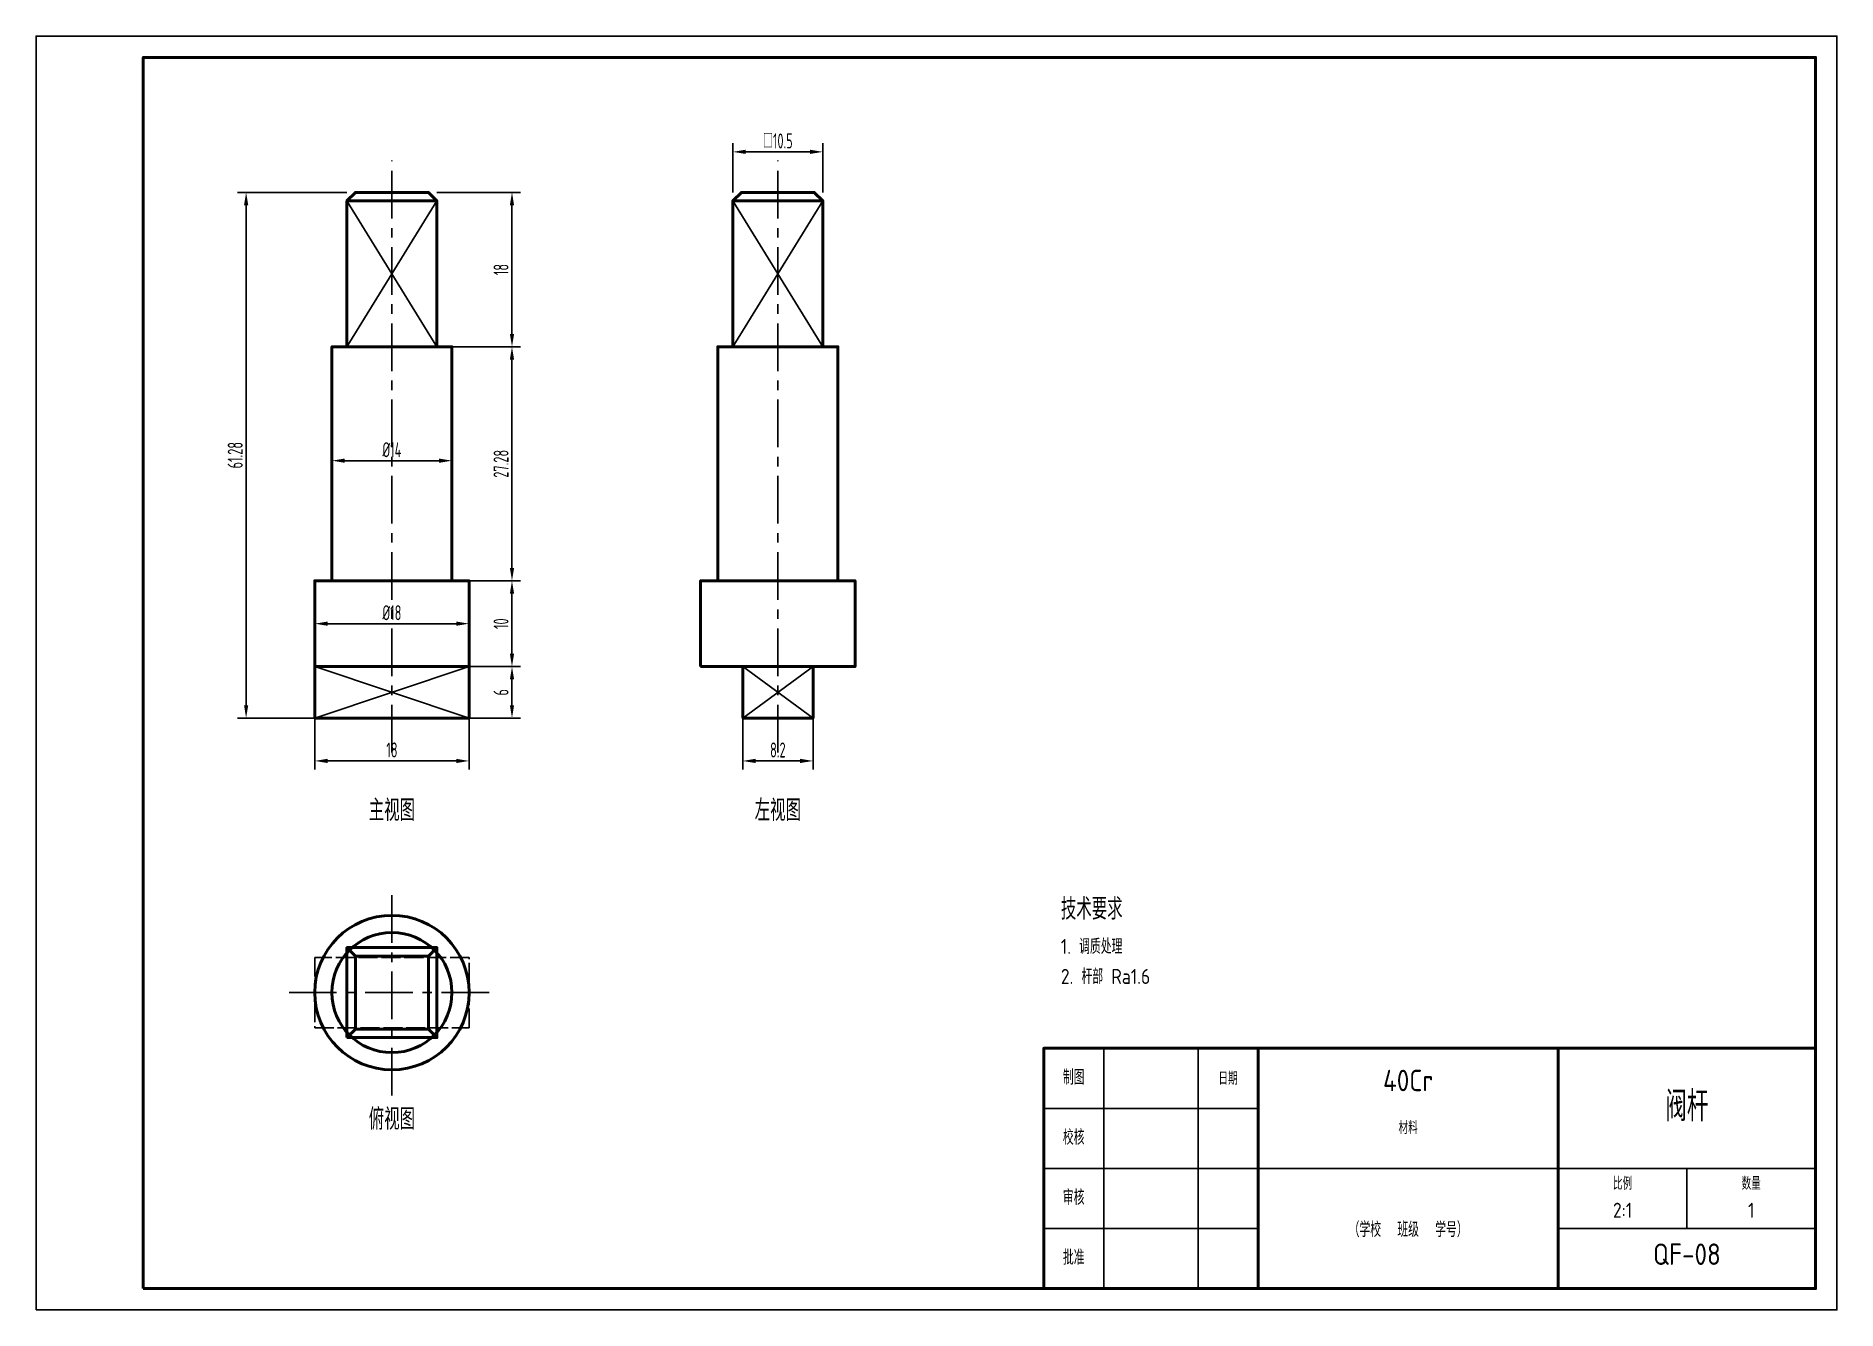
# Model space of a CAD drawing. Header units: millimetres. Extents: x 0 to 420, y 0 to 297.
import ezdxf
from ezdxf.enums import TextEntityAlignment as Align

# ---------------------------------------------------------------- set-up
doc = ezdxf.new("R2010")
doc.units = ezdxf.units.MM
doc.header["$LTSCALE"] = 3.5
doc.linetypes.add('CENTER', pattern=[5.08, 3.175, -0.635, 0.635, -0.635])
doc.linetypes.add('DASHED', pattern=[1.524, 1.27, -0.254])
for name, color, linetype, lineweight in [('01粗实线', 7, 'CONTINUOUS', 50), ('02细实线', 3, 'CONTINUOUS', 25), ('03虚线', 2, 'DASHED', 25), ('04点画线', 1, 'CENTER', 25), ('06尺寸', 3, 'CONTINUOUS', 25), ('07文字', 3, 'CONTINUOUS', 25), ('08图框', 7, 'CONTINUOUS', 50)]:
    doc.layers.add(name, color=color, linetype=linetype, lineweight=lineweight)
doc.styles.add('GB', font='gbenor.shx', dxfattribs={"width": 0.7, "bigfont": 'gbcbig.shx'})
doc.dimstyles.new('GB', dxfattribs={"dimtxt": 3.5, "dimasz": 3, "dimexe": 2, "dimexo": 0, "dimgap": 0.8, "dimtad": 1, "dimtxsty": 'GB', "dimcen": 2.5, "dimclrd": 3, "dimclre": 3, "dimclrt": 3, "dimazin": 3, "dimtfac": 1, "dimtmove": 0, "dimatfit": 3})

msp = doc.modelspace()

# ---------------------------------------------------------------- linework, layer by layer
at = {"layer": '01粗实线'}
for p, q in [((72.5, 258.56), (93.5, 258.56)), ((162.5, 258.56), (183.5, 258.56)), ((72.5, 84.5), (74.5, 82.5)), ((93.5, 84.5), (91.5, 82.5)), ((72.5, 63.5), (74.5, 65.5)), ((93.5, 63.5), (91.5, 65.5))]:
    msp.add_line(p, q, dxfattribs=at)
for points in [[(72.5, 224.56), (72.5, 258.56), (74.5, 260.56), (91.5, 260.56), (93.5, 258.56), (93.5, 224.56)], [(162.5, 224.56), (162.5, 258.56), (164.5, 260.56), (181.5, 260.56), (183.5, 258.56), (183.5, 224.56)]]:
    msp.add_lwpolyline(points, dxfattribs=at)
for points in [[(69, 170), (97, 170), (97, 224.56), (69, 224.56)], [(159, 170), (187, 170), (187, 224.56), (159, 224.56)], [(65, 150), (101, 150), (101, 170), (65, 170)], [(155, 150), (191, 150), (191, 170), (155, 170)], [(65, 138), (101, 138), (101, 150), (65, 150)], [(164.8, 138), (181.2, 138), (181.2, 150), (164.8, 150)], [(72.5, 63.5), (93.5, 63.5), (93.5, 84.5), (72.5, 84.5)], [(74.5, 65.5), (91.5, 65.5), (91.5, 82.5), (74.5, 82.5)]]:
    msp.add_lwpolyline(points, close=True, dxfattribs=at)
for radius in [18, 14]:
    msp.add_circle((83, 74), radius, dxfattribs=at)
at = {"layer": '02细实线'}
for p, q in [((72.5, 224.56), (93.5, 258.56)), ((93.5, 224.56), (72.5, 258.56)), ((162.5, 224.56), (183.5, 258.56)), ((183.5, 224.56), (162.5, 258.56)), ((65, 138), (101, 150)), ((101, 138), (65, 150)), ((164.8, 138), (181.2, 150)), ((181.2, 138), (164.8, 150)), ((235, 61), (285, 61)), ((249, 5), (249, 61)), ((271, 5), (271, 61)), ((235, 47), (285, 47)), ((235, 33), (285, 33)), ((285, 33), (355, 33)), ((355, 33), (415, 33)), ((385, 19), (385, 33)), ((235, 19), (285, 19)), ((355, 19), (415, 19))]:
    msp.add_line(p, q, dxfattribs=at)
msp.add_lwpolyline([(0, 0), (420, 0), (420, 297), (0, 297)], close=True, dxfattribs=at)
at = {"layer": '03虚线'}
msp.add_lwpolyline([(65, 65.8), (101, 65.8), (101, 82.2), (65, 82.2)], close=True, dxfattribs=at)
at = {"layer": '04点画线'}
for p, q in [((83, 130), (83, 268)), ((173, 130), (173, 268)), ((83, 50), (83, 98)), ((59, 74), (107, 74))]:
    msp.add_line(p, q, dxfattribs=at)
at = {"layer": '08图框'}
for p, q in [((285, 5), (285, 61)), ((355, 5), (355, 61))]:
    msp.add_line(p, q, dxfattribs=at)
for points in [[(25, 5), (415, 5), (415, 292), (25, 292)], [(235, 5), (415, 5), (415, 61), (235, 61)]]:
    msp.add_lwpolyline(points, close=True, dxfattribs=at)

# ---------------------------------------------------------------- texts
at = {"layer": '07文字', "style": 'GB'}
for s, height, p in [('主视图', 5, (83, 114)), ('左视图', 5, (173, 114)), ('制图', 3.5, (242, 52.5)), ('日期', 3, (278, 52.5)), ('40Cr', 5, (320, 51)), ('阀杆', 7, (385, 44)), ('俯视图', 5, (83, 42)), ('校核', 3.5, (242, 38.5)), ('材料', 3, (320, 41)), ('比例', 3, (370, 28)), ('数量', 3, (400, 28)), ('审核', 3.5, (242, 24.5)), ('2:1', 3.5, (370, 21.5)), ('1', 3.5, (400, 21.5)), ('（学校  班级  学号）', 3.5, (320, 17)), ('批准', 3.5, (242, 10.5)), ('QF-08', 5, (385, 10.5))]:
    msp.add_text(s, height=height, dxfattribs=at).set_placement(p, align=Align.CENTER)
for s, height, p in [('技术要求', 5, (239, 91)), ('1. 调质处理', 3.5, (239, 83)), ('2. 杆部 Ra1.6', 3.5, (239, 76))]:
    msp.add_text(s, height=height, dxfattribs=at).set_placement(p)

# ---------------------------------------------------------------- dimensions: what is measured, and where the dimension line sits
at = {"layer": '06尺寸'}
for base, p1, p2, text in [((162.5, 270), (162.5, 260.56), (183.5, 260.56), '□10.5'), ((69, 198), (69, 198), (97, 198), '%%c14'), ((65, 160), (65, 160), (101, 160), '%%c18'), ((65, 128), (65, 138), (101, 138), '18'), ((164.8, 128), (164.8, 138), (181.2, 138), '8.2')]:
    msp.add_linear_dim(base=base, p1=p1, p2=p2, text=text, dimstyle='GB', dxfattribs=at).render()
for base, p1, p2, text in [((49, 138), (65, 138), (72.5, 260.56), '61.28'), ((111, 224.56), (93.5, 224.56), (93.5, 260.56), '18'), ((111, 170), (97, 170), (97, 224.56), '27.28'), ((111, 150), (101, 150), (101, 170), '10'), ((111, 138), (101, 138), (101, 150), '6')]:
    msp.add_linear_dim(base=base, p1=p1, p2=p2, angle=90, text=text, dimstyle='GB', dxfattribs=at).render()

doc.saveas('drawing.dxf')
